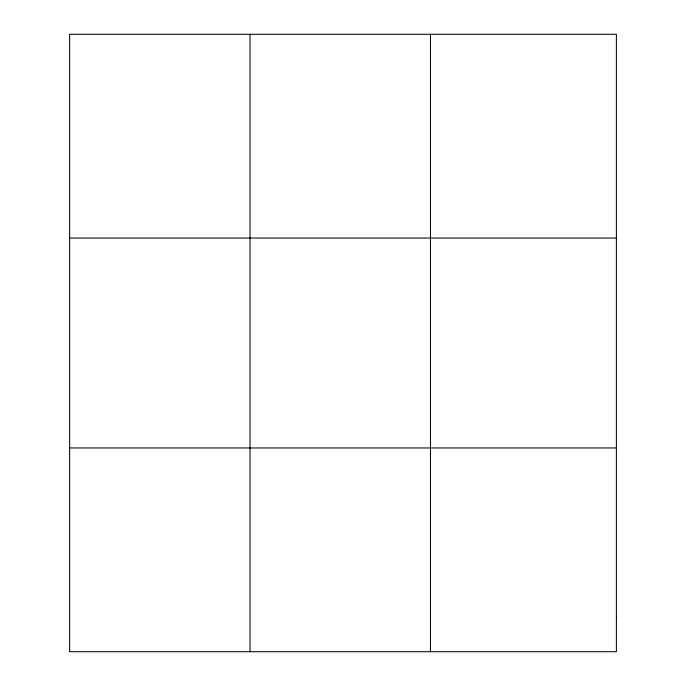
<?xml version="1.0" encoding="UTF-8"?>
<svg xmlns="http://www.w3.org/2000/svg" width="686" height="686" viewBox="0 0 686 686"><rect width="100%" height="100%" fill="white"/><g stroke="black" fill="none" stroke-linecap="round" stroke-linejoin="round"><path stroke-width="1.03" d="M250.047 34.3L250.047 651.7M430.482 34.3L430.482 651.7M69.612 238.042L616.388 238.042M69.612 447.958L616.388 447.958M616.388 617.743L616.388 651.7L69.612 651.7L69.612 34.3L616.388 34.3L616.388 617.743"/></g></svg>
